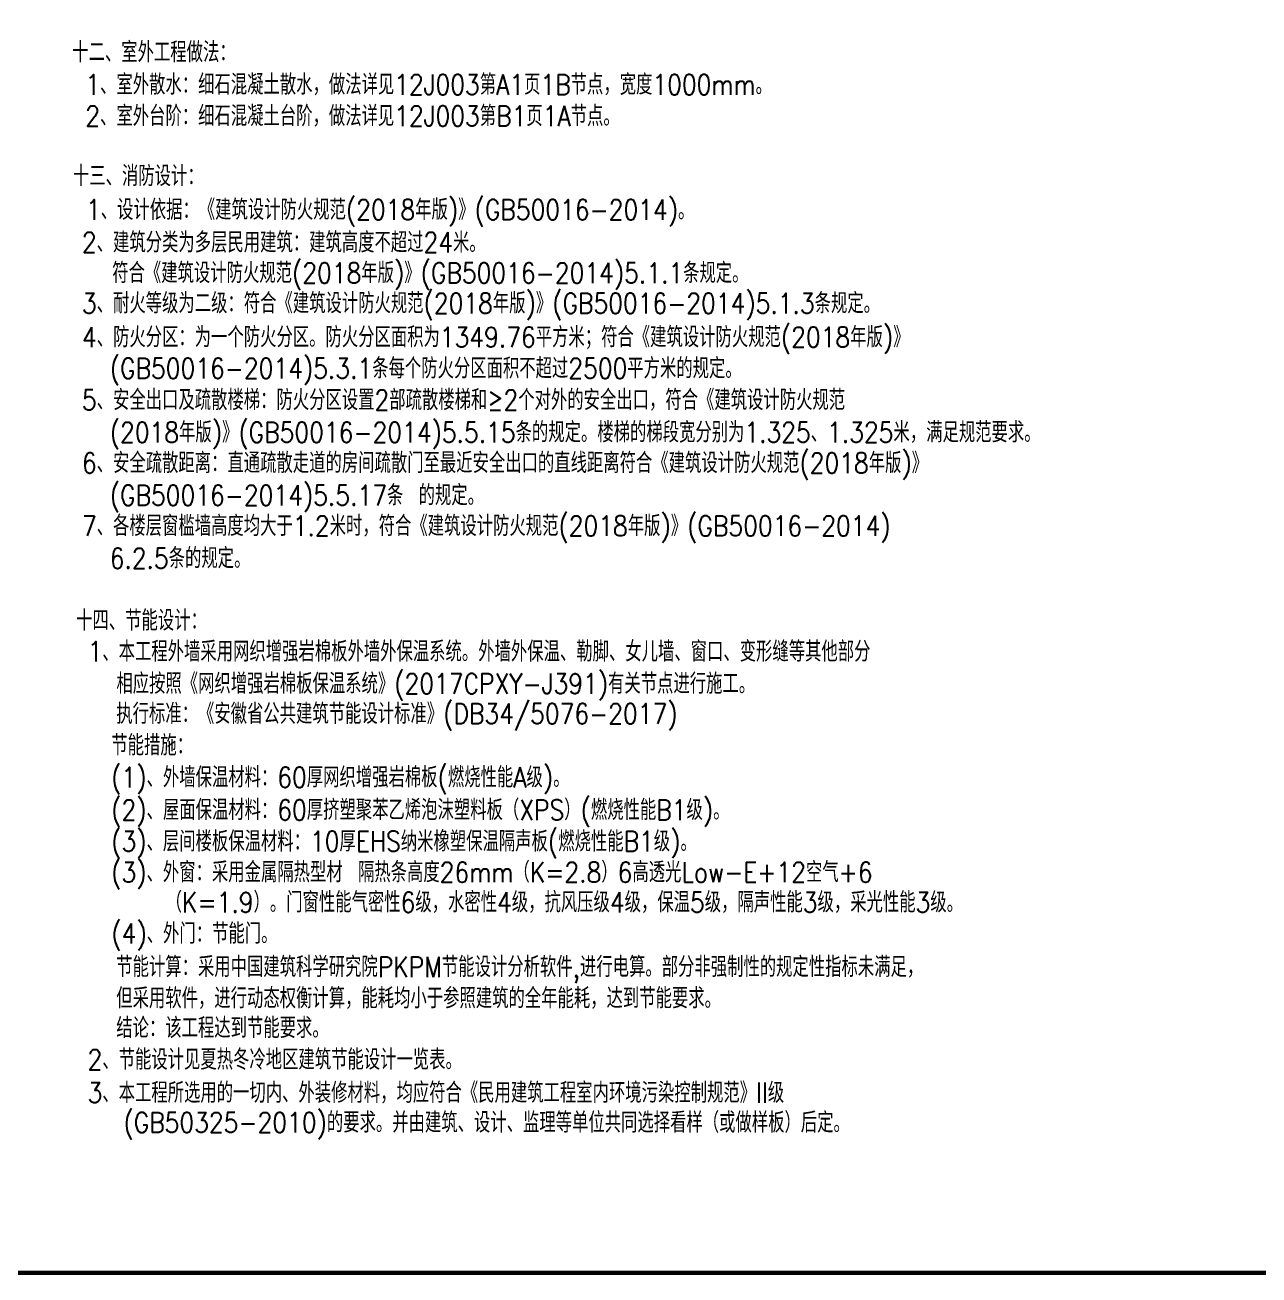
# Model space of a CAD drawing. Extents: x 5904849 to 6011887, y -826029 to -177002.
# Drawn here: x 5957012 to 5984450, y -290498 to -262698 of the extents above; entities that cross this region are included whole.
import ezdxf

# ---------------------------------------------------------------- set-up
doc = ezdxf.new("R2010")
doc.units = 0
doc.header["$LTSCALE"] = 1000
doc.header["$MEASUREMENT"] = 0
doc.layers.get('0').update_dxf_attribs({"linetype": 'CONTINUOUS'})
doc.layers.add('PUB_TITLE', color=4, linetype='CONTINUOUS')
doc.styles.add('HZ1', font='txt.shx', dxfattribs={"bigfont": 'hzdx.shx'})

msp = doc.modelspace()

# ---------------------------------------------------------------- linework, layer by layer
at = {"layer": 'PUB_TITLE', "const_width": 100}
msp.add_lwpolyline([(5907349.4, -290447.7), (6008949.4, -290447.7), (6008949.4, -233047.7), (5907349.4, -233047.7)], close=True, dxfattribs=at)

# ---------------------------------------------------------------- texts
at = {"color": 6, "style": 'HZ1', "width": 0.85}
for s, p in [('十二、室外工程做法：', (5958062.8, -263527.4)), ('十三、消防设计：', (5958078.2, -266281.4)), ('十四、节能设计：', (5958148.9, -276166.1))]:
    msp.add_text(s, height=450, dxfattribs=at).set_placement(p)
at = {"color": 4, "style": 'HZ1', "width": 0.85}
for s, p in [('1、室外散水：细石混凝土散水，做法详见12J003第A1页1B节点，宽度1000mm。', (5958353.4, -264247.4)), ('2、室外台阶：细石混凝土台阶，做法详见12J003第B1页1A节点。', (5958353.4, -264946.9)), ('1、设计依据：《建筑设计防火规范(2018年版)》(GB50016-2014)。', (5958368.8, -267031.4)), ('2、建筑分类为多层民用建筑：建筑高度不超过24米。', (5958278.2, -267758.3)), ('符合《建筑设计防火规范(2018年版)》(GB50016-2014)5.1.1条规定。', (5958951.7, -268436.7)), ('3、耐火等级为二级：符合《建筑设计防火规范(2018年版)》(GB50016-2014)5.1.3条规定。', (5958278.2, -269111.1)), ('4、防火分区：为一个防火分区。防火分区面积为1349.76平方米；符合《建筑设计防火规范(2018年版)》', (5958278.2, -269864.8)), ('(GB50016-2014)5.3.1条每个防火分区面积不超过2500平方米的规定。', (5958896.4, -270559.4)), ('5、安全出口及疏散楼梯：防火分区设置2部疏散楼梯和≥2个对外的安全出口，符合《建筑设计防火规范', (5958278.2, -271262.4)), ('(2018年版)》(GB50016-2014)5.5.15条的规定。楼梯的梯段宽分别为1.325、1.325米，满足规范要求。', (5958896.4, -271981.6)), ('6、安全疏散距离：直通疏散走道的房间疏散门至最近安全出口的直线距离符合《建筑设计防火规范(2018年版)》', (5958278.2, -272662.4)), ('(GB50016-2014)5.5.17条 的规定。', (5958896.4, -273381.6)), ('7、各楼层窗槛墙高度均大于1.2米时，符合《建筑设计防火规范(2018年版)》(GB50016-2014)', (5958278.2, -274062.4)), ('6.2.5条的规定。', (5958896.4, -274781.6)), ('1、本工程外墙采用网织增强岩棉板外墙外保温系统。外墙外保温、勒脚、女儿墙、窗口、变形缝等其他部分', (5958403.9, -276856.6)), ('相应按照《网织增强岩棉板保温系统》(2017CPXY-J391)有关节点进行施工。', (5959044.8, -277570.8)), ('执行标准：《安徽省公共建筑节能设计标准》(DB34/5076-2017)', (5959041.5, -278241)), ('节能措施：', (5958931.5, -278942)), ('(1)、外墙保温材料：60厚网织增强岩棉板(燃烧性能A级)。', (5958928.2, -279654.7)), ('(2)、屋面保温材料：60厚挤塑聚苯乙烯泡沫塑料板（XPS）(燃烧性能B1级)。', (5958928.2, -280379.7)), ('(3)、层间楼板保温材料：10厚EHS纳米橡塑保温隔声板(燃烧性能B1级)。', (5958928.2, -281079.7)), ('(3)、外窗：采用金属隔热型材 隔热条高度26mm（K=2.8）6高透光Low-E+12空气+6', (5958928.2, -281764.6)), ('（K=1.9）。门窗性能气密性6级，水密性4级，抗风压级4级，保温5级，隔声性能3级，采光性能3级。', (5960140.1, -282433.7)), ('(4)、外门：节能门。', (5958931.5, -283128.6)), ('节能计算：采用中国建筑科学研究院PKPM节能设计分析软件,进行电算。部分非强制性的规定性指标未满足，', (5959041.5, -283871.1)), ('但采用软件，进行动态权衡计算，能耗均小于参照建筑的全年能耗，达到节能要求。', (5959041.5, -284567.4)), ('结论：该工程达到节能要求。', (5959041.5, -285228.5)), ('2、节能设计见夏热冬冷地区建筑节能设计一览表。', (5958403.9, -285931.4)), ('3、本工程所选用的一切内、外装修材料，均应符合《民用建筑工程室内环境污染控制规范》II级', (5958403.9, -286669.3)), ('(GB50325-2010)的要求。并由建筑、设计、监理等单位共同选择看样（或做样板）后定。', (5959200.4, -287331))]:
    msp.add_text(s, height=450, dxfattribs=at).set_placement(p)

doc.saveas('drawing.dxf')
